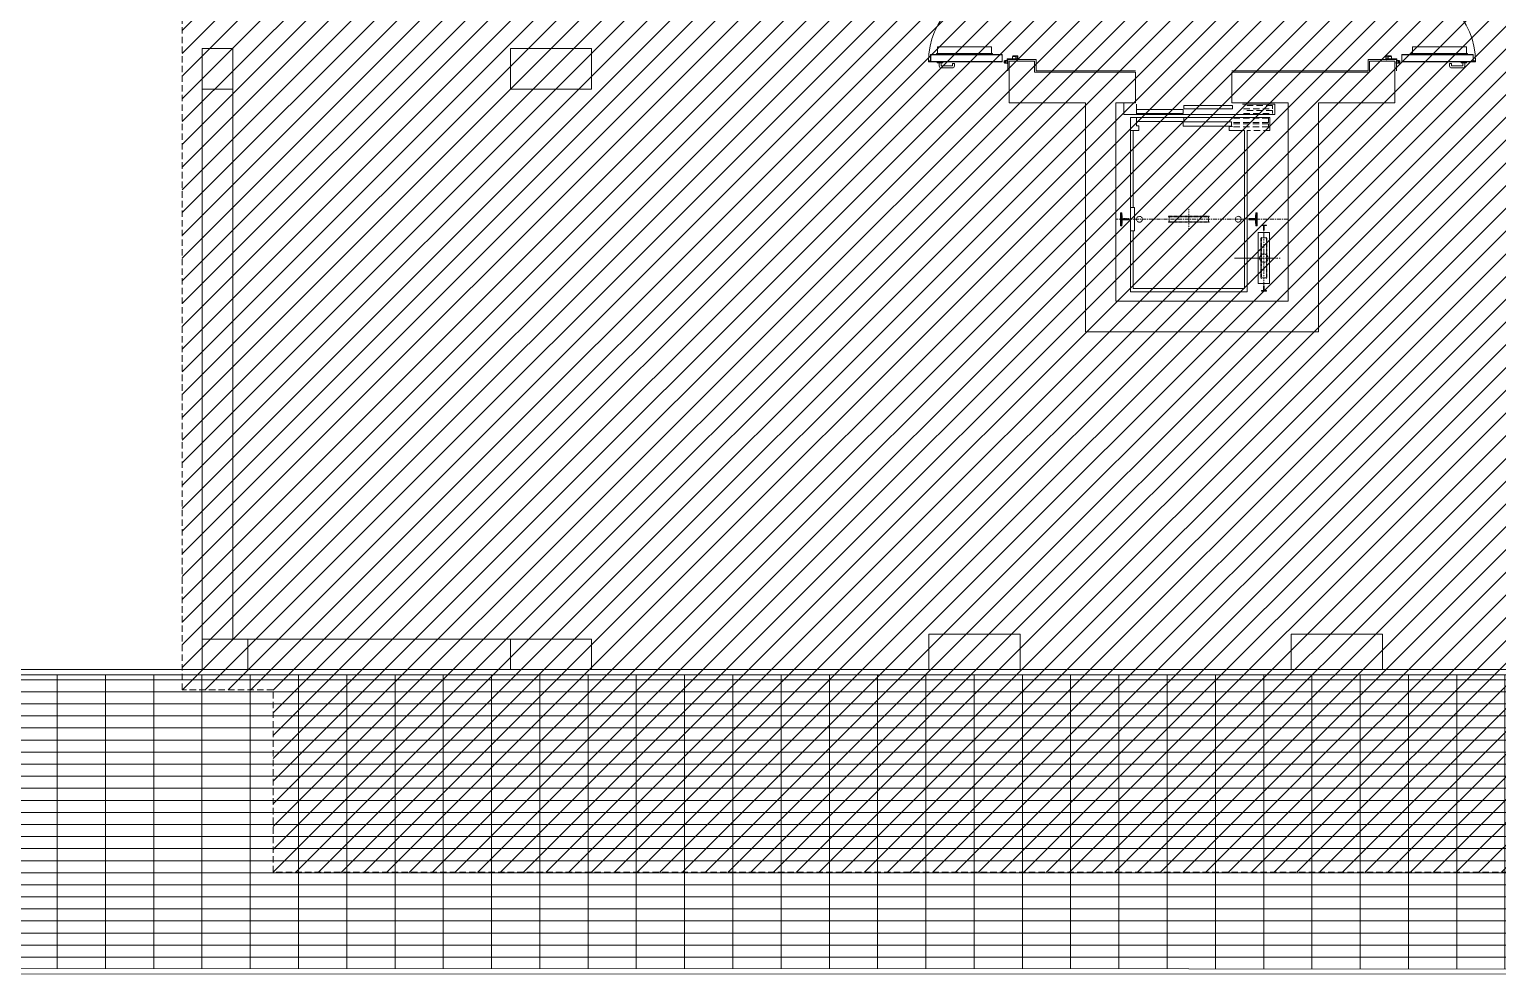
# Model space of a CAD drawing. Header units: millimetres. Extents: x 8265 to 78888, y 1905 to 34251.
# Drawn here: x 40067 to 41515, y 29383 to 30316 of the extents above; entities that cross this region are included whole.
import ezdxf

# ---------------------------------------------------------------- set-up
doc = ezdxf.new("R2010")
doc.units = ezdxf.units.MM
for name, pattern in [('CENTER', [7, 4, -1, 1, -1]), ('DASHDOT', [2.35, 1.25, -0.5, 0.1, -0.5]), ('DASHED3', [0.2, -0.1, 0.1]), ('HIDDEN', [9.525, 6.35, -3.175])]:
    doc.linetypes.add(name, pattern=pattern)
for name, color, linetype, lineweight in [('410_STRUTTURE_001-AM_0', 7, 'Continuous', 0), ('420_MURATURE_001-AM_0', 4, 'Continuous', 0), ('436_INTONACO_001-AM_0', 8, 'Continuous', 0), ('441_SERRAMENTI_001-AM_0', 1, 'Continuous', 0), ('443_GRIGLIE_AERAZIONE_001-AM_0', 6, 'Continuous', 0), ('448_RAMPE_SCALE_ASCENS_001-AM_0', 216, 'Continuous', 0), ('454_PROIEZIONI_001-AM_0', 61, 'HIDDEN', 0), ('490_CAMPITURE_001-AM_0', 9, 'Continuous', 0)]:
    doc.layers.add(name, color=color, linetype=linetype, lineweight=lineweight)
pattern_1 = [(315, (30914.17586, 37039.97374), (-0.35355339, -0.35355339), []), (225, (30914.17586, 37039.97374), (-0.35355339, 0.35355339), [])]

msp = doc.modelspace()

# ---------------------------------------------------------------- hatches: boundary and pattern name
at = {"layer": '443_GRIGLIE_AERAZIONE_001-AM_0'}
h = msp.add_hatch(dxfattribs=at)
h.set_pattern_fill('GRATE', color=253, scale=15, style=0)
h.set_pattern_definition([(0, (35474.334, 18374.994), (0, 11.90625), []), (90, (35474.334, 18374.994), (-47.625, 3e-15), [])])
h.paths.add_polyline_path([(43997.3, 29679), (43997.3, 29388), (39817.2, 29388.9), (39817.2, 29679)])
at = {"layer": '448_RAMPE_SCALE_ASCENS_001-AM_0', "linetype": 'Continuous'}
h = msp.add_hatch(dxfattribs=at)
h.set_pattern_fill('ANSI37', color=256, scale=0.15748, style=0)
h.set_pattern_definition(pattern_1)
edge = h.paths.add_edge_path()
edge.add_line((41150.3, 30128.5), (41143.4, 30128.5))
edge.add_line((41143.4, 30128.5), (41143.4, 30134.8))
edge.add_line((41143.4, 30134.8), (41144.7, 30134.8))
edge.add_line((41144.7, 30134.8), (41145, 30129.1))
edge.add_line((41145, 30129.1), (41151.5, 30129.1))
edge.add_line((41151.5, 30129.1), (41151.5, 30128.5))
edge.add_line((41151.5, 30128.5), (41150.3, 30128.5))
h = msp.add_hatch(dxfattribs=at)
h.set_pattern_fill('ANSI37', color=256, scale=0.15748, style=0)
h.set_pattern_definition(pattern_1)
edge = h.paths.add_edge_path()
edge.add_line((41151.5, 30128.5), (41151.5, 30127.9))
edge.add_line((41151.5, 30127.9), (41145, 30127.9))
edge.add_line((41145, 30127.9), (41144.7, 30122.1))
edge.add_line((41144.7, 30122.1), (41143.4, 30122.1))
edge.add_line((41143.4, 30122.1), (41143.4, 30128.5))
edge.add_line((41143.4, 30128.5), (41150.3, 30128.5))
edge.add_line((41150.3, 30128.5), (41151.5, 30128.5))
h = msp.add_hatch(dxfattribs=at)
h.set_pattern_fill('ANSI37', color=256, scale=0.15748, style=0)
h.set_pattern_definition(pattern_1)
edge = h.paths.add_edge_path()
edge.add_line((41276.8, 30134.8), (41278.1, 30134.8))
edge.add_line((41278.1, 30134.8), (41278.1, 30128.5))
edge.add_line((41278.1, 30128.5), (41270, 30128.5))
edge.add_line((41270, 30128.5), (41270, 30129.1))
edge.add_line((41270, 30129.1), (41276.5, 30129.1))
edge.add_line((41276.5, 30129.1), (41276.8, 30134.8))
h = msp.add_hatch(dxfattribs=at)
h.set_pattern_fill('ANSI37', color=256, scale=0.15748, style=0)
h.set_pattern_definition(pattern_1)
edge = h.paths.add_edge_path()
edge.add_line((41278.1, 30128.5), (41278.1, 30122.1))
edge.add_line((41278.1, 30122.1), (41276.8, 30122.1))
edge.add_line((41276.8, 30122.1), (41276.5, 30127.9))
edge.add_line((41276.5, 30127.9), (41270, 30127.9))
edge.add_line((41270, 30127.9), (41270, 30128.5))
edge.add_line((41270, 30128.5), (41278.1, 30128.5))
at = {"layer": '490_CAMPITURE_001-AM_0'}
h = msp.add_hatch(dxfattribs=at)
h.set_pattern_fill('ANSI31', color=256, scale=5, style=0)
h.set_pattern_definition([(45, (40217.233, 29483.987), (-11.22532, 11.22532), [])])
h.paths.add_polyline_path([(43997.2, 30894), (43907.2, 30894), (43907.2, 31074), (40307.2, 31074), (40307.2, 30894), (40217.2, 30894), (40217.2, 29664), (40307.2, 29664), (40307.2, 29484), (43907.2, 29484), (43907.2, 29664), (43997.2, 29664)])

# ---------------------------------------------------------------- linework, layer by layer
at = {"layer": '410_STRUTTURE_001-AM_0'}
for points in [[(40237.2, 30257), (40237.2, 30297), (40267.2, 30297), (40267.2, 30257)], [(40621.2, 30257), (40541.2, 30257), (40541.2, 30297), (40621.2, 30297)], [(41044.2, 29684), (40954.2, 29684), (40954.2, 29719), (41044.2, 29719)], [(41401.7, 29684), (41311.7, 29684), (41311.7, 29719), (41401.7, 29719)], [(40282.2, 29684), (40237.2, 29684), (40237.2, 29714), (40282.2, 29714)], [(40621.2, 29684), (40541.2, 29684), (40541.2, 29714), (40621.2, 29714)]]:
    msp.add_lwpolyline(points, close=True, dxfattribs=at)
at = {"layer": '420_MURATURE_001-AM_0', "extrusion": (0, 0, -1)}
for p, q in [((41058.6, 30284.5), (41033.6, 30284.5)), ((41389.1, 30284.5), (41414.1, 30284.5))]:
    msp.add_line(p, q, dxfattribs=at)
at = {"layer": '420_MURATURE_001-AM_0'}
for p, q in [((41033.6, 30243.5), (41033.6, 30284.5)), ((41058.6, 30273.5), (41058.6, 30284.5)), ((41389.1, 30273.5), (41389.1, 30284.5)), ((41414.1, 30243.5), (41414.1, 30284.5)), ((41158.2, 30273.5), (41058.6, 30273.5)), ((41158.2, 30273.5), (41158.2, 30243.5)), ((41253.2, 30243.5), (41253.2, 30273.5)), ((41389.1, 30273.5), (41253.2, 30273.5)), ((40237.2, 29714), (40237.2, 30257)), ((40267.2, 29714), (40267.2, 30257)), ((41108.7, 30243.5), (41033.6, 30243.5)), ((41108.7, 30243.5), (41108.7, 30017.5)), ((41138.7, 30243.5), (41138.7, 30047.5)), ((41158.2, 30243.5), (41138.7, 30243.5)), ((41308.7, 30243.5), (41253.2, 30243.5)), ((41308.7, 30243.5), (41308.7, 30047.5)), ((41338.7, 30243.5), (41338.7, 30017.5)), ((41338.7, 30243.5), (41338.7, 30017.5)), ((41414.1, 30243.5), (41338.7, 30243.5)), ((41138.7, 30047.5), (41308.7, 30047.5)), ((41338.7, 30017.5), (41108.7, 30017.5)), ((40541.2, 29714), (40282.2, 29714)), ((40541.2, 29684), (40282.2, 29684))]:
    msp.add_line(p, q, dxfattribs=at)
at = {"layer": '436_INTONACO_001-AM_0'}
for p, q in [((41032.1, 30275), (41032.1, 30286)), ((41032.1, 30275), (41032.1, 30286)), ((41060.1, 30275), (41060.1, 30286)), ((41387.6, 30275), (41387.6, 30286)), ((41415.6, 30275), (41415.6, 30286)), ((41158.2, 30275), (41060.1, 30275)), ((41253.2, 30275), (41387.6, 30275))]:
    msp.add_line(p, q, dxfattribs=at)
at = {"layer": '436_INTONACO_001-AM_0', "extrusion": (0, 0, -1)}
for p, q in [((41060.1, 30286), (41032.1, 30286)), ((41387.6, 30286), (41415.6, 30286))]:
    msp.add_line(p, q, dxfattribs=at)
at = {"layer": '441_SERRAMENTI_001-AM_0', "extrusion": (0, 0, -1)}
for p, q in [((40962.8, 30298.4), (40962.8, 30292.1)), ((41015.7, 30298.6), (40963, 30298.6)), ((41015.9, 30298.4), (41015.9, 30292.1)), ((41431.5, 30298.4), (41431.5, 30292.1)), ((41431.7, 30298.6), (41484.5, 30298.6)), ((41484.7, 30298.4), (41484.7, 30292.1)), ((40953.9, 30284.7), (40953.9, 30284.2)), ((40954, 30284.7), (40954, 30284.2)), ((40955.9, 30284.9), (40954.1, 30284.9)), ((40955.9, 30284.8), (40954.1, 30284.8)), ((41026.4, 30284.1), (40954.1, 30284.1)), ((41026.4, 30284), (40954.1, 30284)), ((40955.9, 30290.9), (40955.9, 30285)), ((41026.4, 30291.1), (40956.1, 30291.1)), ((41026.4, 30290.9), (40956.1, 30290.9)), ((40956.1, 30290.9), (40956.1, 30285)), ((40961.8, 30291.9), (40961.8, 30291.1)), ((41016.7, 30292.1), (40962, 30292.1)), ((40962.5, 30284), (40962.5, 30283)), ((40968.1, 30283), (40968.1, 30284)), ((41016.9, 30291.9), (41016.9, 30291.1)), ((41026.5, 30290.9), (41026.5, 30284.2)), ((41026.6, 30290.9), (41026.6, 30284.2)), ((41029, 30285.2), (41028.5, 30284.7)), ((41028.5, 30284.7), (41028.5, 30283.2)), ((41028.8, 30284), (41030.4, 30284)), ((41029, 30285.2), (41031.5, 30285.2)), ((41029.6, 30283.2), (41029.6, 30284.8)), ((41031.5, 30286.6), (41031.5, 30282.4)), ((41031.7, 30286.8), (41040, 30286.8)), ((41031.8, 30286.4), (41031.8, 30282.6)), ((41031.8, 30283.7), (41032.1, 30283.7)), ((41031.8, 30282.6), (41031.8, 30283.7)), ((41031.9, 30286.5), (41040.2, 30286.5)), ((41032.1, 30282.4), (41032.1, 30283.7)), ((41036.7, 30287.1), (41036.7, 30288.8)), ((41037, 30289.1), (41037.1, 30289.1)), ((41037.1, 30289.7), (41041.9, 30289.7)), ((41037.1, 30289.7), (41037.1, 30289.1)), ((41037.1, 30289.4), (41041.7, 30289.4)), ((41037.1, 30289.1), (41040, 30289.1)), ((41040.1, 30289), (41040.1, 30286.9)), ((41040.4, 30289.2), (41040.4, 30286.7)), ((41041.1, 30286.8), (41041.1, 30286.5)), ((41041.1, 30286.8), (41041.7, 30286.8)), ((41041.1, 30286.5), (41041.9, 30286.5)), ((41041.8, 30289.3), (41041.8, 30286.9)), ((41042.1, 30289.5), (41042.1, 30286.7)), ((41405.3, 30289.5), (41405.3, 30286.7)), ((41410.4, 30289.7), (41405.5, 30289.7)), ((41406.4, 30286.5), (41405.5, 30286.5)), ((41405.6, 30289.3), (41405.6, 30286.9)), ((41410.4, 30289.4), (41405.7, 30289.4)), ((41406.4, 30286.8), (41405.7, 30286.8)), ((41406.4, 30286.8), (41406.4, 30286.5)), ((41407.1, 30289.2), (41407.1, 30286.7)), ((41415.5, 30286.5), (41407.3, 30286.5)), ((41407.4, 30289), (41407.4, 30286.9)), ((41410.4, 30289.1), (41407.5, 30289.1)), ((41415.7, 30286.8), (41407.5, 30286.8)), ((41410.4, 30289.7), (41410.4, 30289.1)), ((41410.4, 30289.1), (41410.4, 30289.1)), ((41410.7, 30287.1), (41410.7, 30288.8)), ((41415.6, 30283.7), (41415.3, 30283.7)), ((41415.3, 30282.4), (41415.3, 30283.7)), ((41415.6, 30286.4), (41415.6, 30282.6)), ((41415.6, 30282.6), (41415.6, 30283.7)), ((41415.9, 30286.6), (41415.9, 30282.4)), ((41418.4, 30285.2), (41415.9, 30285.2)), ((41418.6, 30284), (41417, 30284)), ((41417.8, 30283.2), (41417.8, 30284.8)), ((41418.4, 30285.2), (41418.9, 30284.7)), ((41418.9, 30284.7), (41418.9, 30283.2)), ((41420.8, 30290.9), (41420.8, 30284.2)), ((41421, 30291.1), (41491.3, 30291.1)), ((41421, 30290.9), (41491.3, 30290.9)), ((41421, 30290.9), (41421, 30284.2)), ((41421, 30284.1), (41493.4, 30284.1)), ((41421, 30284), (41493.4, 30284)), ((41430.5, 30291.9), (41430.5, 30291.1)), ((41430.7, 30292.1), (41485.5, 30292.1)), ((41479.4, 30283), (41479.4, 30284)), ((41484.9, 30284), (41484.9, 30283)), ((41485.7, 30291.9), (41485.7, 30291.1)), ((41491.4, 30290.9), (41491.4, 30285)), ((41491.5, 30290.9), (41491.5, 30285)), ((41491.6, 30284.9), (41493.4, 30284.9)), ((41491.6, 30284.8), (41493.4, 30284.8)), ((41493.4, 30284.7), (41493.4, 30284.2)), ((41493.6, 30284.7), (41493.6, 30284.2)), ((40962.5, 30283), (40968.1, 30283)), ((40964.4, 30283), (40964.4, 30279.8)), ((40966.4, 30283), (40966.4, 30279.8)), ((40977.4, 30279.8), (40966.4, 30279.8)), ((40966.4, 30277.8), (40977.4, 30277.8)), ((40979.4, 30282.2), (40977.4, 30282.2)), ((40977.4, 30282.2), (40977.4, 30279.8)), ((40979.4, 30279.8), (40979.4, 30282.2)), ((41028.5, 30283.2), (41029, 30282.7)), ((41029, 30282.7), (41031.5, 30282.7)), ((41031.7, 30282.5), (41031.9, 30282.5)), ((41031.9, 30282.2), (41031.7, 30282.2)), ((41415.7, 30282.5), (41415.5, 30282.5)), ((41415.5, 30282.2), (41415.7, 30282.2)), ((41418.4, 30282.7), (41415.9, 30282.7)), ((41418.9, 30283.2), (41418.4, 30282.7)), ((41468.1, 30279.8), (41468.1, 30282.2)), ((41468.1, 30282.2), (41470.1, 30282.2)), ((41470.1, 30282.2), (41470.1, 30279.8)), ((41470.1, 30279.8), (41481.1, 30279.8)), ((41481.1, 30277.8), (41470.1, 30277.8)), ((41484.9, 30283), (41479.4, 30283)), ((41481.1, 30283), (41481.1, 30279.8)), ((41483.1, 30283), (41483.1, 30279.8))]:
    msp.add_line(p, q, dxfattribs=at)
for centre in [(-41029.6, 30284, -3.1), (-41417.8, 30284, -3.1)]:
    msp.add_circle(centre, 0.6, dxfattribs=at)
at = {"layer": '441_SERRAMENTI_001-AM_0'}
for centre, start, end in [((41029.6, 30284, 3.1), 90, 180), ((41417.8, 30284, 3.1), 0, 90)]:
    msp.add_arc(centre, 75.8, start, end, dxfattribs=at)
at = {"layer": '441_SERRAMENTI_001-AM_0', "extrusion": (0, 0, -1)}
for centre, radius, start, end in [((-40963, 30298.4, -3.1), 0.2, 0, 90), ((-41015.7, 30298.4, -3.1), 0.2, 90, 180), ((-41431.7, 30298.4, -3.1), 0.2, 0, 90), ((-41484.5, 30298.4, -3.1), 0.2, 90, 180), ((-40954.1, 30284.7, -3.1), 0.2, 0, 90), ((-40954.1, 30284.2, -3.1), 0.2, 270, 0), ((-40954.1, 30284.7, -3.1), 0.05, 0, 90), ((-40954.1, 30284.2, -3.1), 0.05, 270, 360), ((-40956.1, 30290.9, -3.1), 0.2, 0, 90), ((-40955.9, 30285, -3.1), 0.2, 180, 270), ((-40955.9, 30285, -3.1), 0.05, 180, 270), ((-40956.1, 30290.9, -3.1), 0.05, 0, 90), ((-40962, 30291.9, -3.1), 0.2, 0, 90), ((-41016.7, 30291.9, -3.1), 0.2, 90, 180), ((-41026.4, 30290.9, -3.1), 0.2, 90, 180), ((-41026.4, 30290.9, -3.1), 0.05, 90, 180), ((-41026.4, 30284.2, -3.1), 0.2, 180, 270), ((-41026.4, 30284.2, -3.1), 0.05, 180, 270), ((-41031.7, 30286.6, -3.1), 0.2, 0, 90), ((-41031.9, 30286.4, -3.1), 0.1, 0, 90), ((-41037, 30288.8, -3.1), 0.3, 0, 90), ((-41037, 30287.1, -3.1), 0.3, 270, 0), ((-41040, 30289, -3.1), 0.1, 90, 180), ((-41040, 30286.9, -3.1), 0.1, 180, 270), ((-41040.2, 30289.2, -3.1), 0.2, 90, 180), ((-41040.2, 30286.7, -3.1), 0.2, 180, 270), ((-41040.8, 30286.2, -3.1), 0.37, 137.4699, 222.5301), ((-41041.7, 30289.3, -3.1), 0.1, 90, 180), ((-41041.7, 30286.9, -3.1), 0.1, 180, 270), ((-41042.2, 30286.2, -3.1), 0.37, 317.4699, 42.5301), ((-41041.9, 30289.5, -3.1), 0.2, 90, 180), ((-41041.9, 30286.7, -3.1), 0.2, 180, 270), ((-41405.5, 30289.5, -3.1), 0.2, 0, 90), ((-41405.5, 30286.7, -3.1), 0.2, 270, 0), ((-41405.7, 30289.3, -3.1), 0.1, 0, 90), ((-41405.7, 30286.9, -3.1), 0.1, 270, 0), ((-41405.3, 30286.2, -3.1), 0.37, 137.4699, 222.5301), ((-41406.6, 30286.2, -3.1), 0.37, 317.4699, 42.5301), ((-41407.3, 30289.2, -3.1), 0.2, 0, 90), ((-41407.3, 30286.7, -3.1), 0.2, 270, 0), ((-41407.5, 30289, -3.1), 0.1, 0, 90), ((-41407.5, 30286.9, -3.1), 0.1, 270, 0), ((-41410.4, 30288.8, -3.1), 0.3, 90, 180), ((-41410.4, 30287.1, -3.1), 0.3, 180, 270), ((-41415.5, 30286.4, -3.1), 0.1, 90, 180), ((-41415.7, 30286.6, -3.1), 0.2, 90, 180), ((-41421, 30290.9, -3.1), 0.2, 0, 90), ((-41421, 30284.2, -3.1), 0.2, 270, 0), ((-41421, 30290.9, -3.1), 0.05, 0, 90), ((-41421, 30284.2, -3.1), 0.05, 270, 0), ((-41430.7, 30291.9, -3.1), 0.2, 0, 90), ((-41485.5, 30291.9, -3.1), 0.2, 90, 180), ((-41491.3, 30290.9, -3.1), 0.2, 90, 180), ((-41491.3, 30290.9, -3.1), 0.05, 90, 180), ((-41491.6, 30285, -3.1), 0.2, 270, 0), ((-41491.6, 30285, -3.1), 0.05, 270, 0), ((-41493.4, 30284.7, -3.1), 0.2, 90, 180), ((-41493.4, 30284.7, -3.1), 0.05, 90, 180), ((-41493.4, 30284.2, -3.1), 0.2, 180, 270), ((-41493.4, 30284.2, -3.1), 0.05, 180, 270), ((-40966.4, 30279.8, -3.1), 2, 270, 0), ((-40977.4, 30279.8, -3.1), 2, 180, 270), ((-41031.7, 30282.4, -3.1), 0.2, 270, 0), ((-41031.7, 30282.6, -3.1), 0.1, 180, 270), ((-41031.9, 30282.6, -3.1), 0.1, 270, 0), ((-41031.9, 30282.4, -3.1), 0.2, 180, 270), ((-41415.5, 30282.4, -3.1), 0.2, 270, 0), ((-41415.5, 30282.6, -3.1), 0.1, 180, 270), ((-41415.7, 30282.6, -3.1), 0.1, 270, 0), ((-41415.7, 30282.4, -3.1), 0.2, 180, 270), ((-41470.1, 30279.8, -3.1), 2, 270, 0), ((-41481.1, 30279.8, -3.1), 2, 180, 270)]:
    msp.add_arc(centre, radius, start, end, dxfattribs=at)
at = {"layer": '443_GRIGLIE_AERAZIONE_001-AM_0'}
for points in [[(44002.3, 29684), (44002.3, 29383), (39812.2, 29383.9), (39812.2, 29684)], [(43997.3, 29679), (43997.3, 29388), (39817.2, 29388.9), (39817.2, 29679)]]:
    msp.add_lwpolyline(points, close=True, dxfattribs=at)
at = {"layer": '448_RAMPE_SCALE_ASCENS_001-AM_0'}
for p, q in [((41146.7, 30243.5), (41146.7, 30232)), ((41159, 30232), (41159, 30242)), ((41295.7, 30232), (41295.7, 30242)), ((41146.7, 30232), (41295.7, 30232)), ((41153.2, 30229), (41290.7, 30229)), ((41153.2, 30216), (41153.2, 30229)), ((41159, 30229), (41159, 30220.6)), ((41290.7, 30229), (41290.7, 30216)), ((41161.5, 30216), (41153.2, 30216)), ((41155.7, 30216), (41155.7, 30140)), ((41159, 30220.6), (41161.5, 30220.6)), ((41161.5, 30220.6), (41161.5, 30216)), ((41250.7, 30216), (41250.7, 30220)), ((41250.7, 30220), (41253.9, 30220)), ((41265.7, 30216), (41250.7, 30216)), ((41157.2, 30140), (41153.2, 30140)), ((41157.2, 30140), (41157.2, 30117)), ((41144.7, 30134.8), (41143.4, 30134.8)), ((41143.4, 30134.8), (41143.4, 30122.1)), ((41145, 30129.1), (41144.7, 30134.8)), ((41144.7, 30122.1), (41145, 30127.9)), ((41145, 30127.9), (41151.5, 30127.9)), ((41151.5, 30127.9), (41151.5, 30129.1)), ((41270, 30129.1), (41276.5, 30129.1)), ((41270, 30127.9), (41270, 30129.1)), ((41276.5, 30127.9), (41270, 30127.9)), ((41276.5, 30129.1), (41276.8, 30134.8)), ((41276.8, 30122.1), (41276.5, 30127.9)), ((41276.8, 30134.8), (41278.1, 30134.8)), ((41278.1, 30134.8), (41278.1, 30122.1)), ((41143.4, 30122.1), (41144.7, 30122.1)), ((41157.2, 30117), (41153.2, 30117)), ((41278.1, 30122.1), (41276.8, 30122.1))]:
    msp.add_line(p, q, dxfattribs=at)
at = {"layer": '448_RAMPE_SCALE_ASCENS_001-AM_0', "linetype": 'Continuous'}
for p, q in [((41205.7, 30240.8), (41253.7, 30240.8)), ((41205.7, 30237.6), (41205.7, 30240.8)), ((41253.7, 30240.8), (41253.7, 30237.6)), ((41264.7, 30242), (41263.7, 30242)), ((41264.7, 30242), (41295.7, 30242)), ((41159.2, 30236.8), (41205.3, 30236.8)), ((41159.2, 30233), (41159.2, 30236.8)), ((41205.3, 30233), (41159.2, 30233)), ((41205.8, 30229), (41159.2, 30229)), ((41159.2, 30229), (41159.2, 30225.1)), ((41205.3, 30236.8), (41205.3, 30233)), ((41253.7, 30237.6), (41205.7, 30237.6)), ((41205.8, 30225.1), (41205.8, 30229)), ((41290.7, 30229), (41269.2, 30229)), ((41153.2, 30216), (41153.2, 30057)), ((41159.2, 30225.1), (41205.8, 30225.1)), ((41253, 30224.7), (41205.2, 30224.7)), ((41205.2, 30224.5), (41205.2, 30220.3)), ((41205.2, 30220.3), (41253, 30220.3)), ((41251, 30220.3), (41231, 30220.3)), ((41253, 30220.3), (41253, 30224.7)), ((41265.7, 30216), (41265.7, 30060)), ((41268.2, 30216), (41268.2, 30057)), ((41155.7, 30117), (41155.7, 30060)), ((41279.3, 30065.1), (41279.3, 30115.3)), ((41290.3, 30115.3), (41279.3, 30115.3)), ((41287.3, 30122.8), (41282.3, 30122.8)), ((41282.3, 30122.2), (41282.3, 30122.8)), ((41284.5, 30122.2), (41282.3, 30122.2)), ((41284.5, 30117.8), (41284.5, 30122.2)), ((41285.1, 30117.8), (41285.1, 30122.2)), ((41285.1, 30122.2), (41287.3, 30122.2)), ((41287.3, 30122.2), (41287.3, 30122.8)), ((41290.3, 30065.1), (41290.3, 30115.3)), ((41255.9, 30090.2), (41284.8, 30090.2)), ((41268.2, 30057), (41153.2, 30057)), ((41155.7, 30060), (41265.7, 30060)), ((41290.3, 30065.1), (41279.3, 30065.1)), ((41284.5, 30058.2), (41282.3, 30058.2)), ((41282.3, 30058.2), (41282.3, 30057.6)), ((41287.3, 30057.6), (41282.3, 30057.6)), ((41284.5, 30062.6), (41284.5, 30058.2)), ((41285.1, 30062.6), (41285.1, 30058.2)), ((41285.1, 30058.2), (41287.3, 30058.2)), ((41287.3, 30058.2), (41287.3, 30057.6))]:
    msp.add_line(p, q, dxfattribs=at)
at = {"layer": '448_RAMPE_SCALE_ASCENS_001-AM_0', "linetype": 'HIDDEN'}
for p, q in [((41293.4, 30240.9), (41264.7, 30240.9)), ((41293.4, 30237.4), (41293.4, 30240.9)), ((41254.7, 30228.1), (41289.2, 30228.1)), ((41264.7, 30237.4), (41293.4, 30237.4)), ((41293.4, 30235.8), (41264.7, 30235.8)), ((41264.7, 30232.8), (41293.4, 30232.8)), ((41289.2, 30228.1), (41289.2, 30224)), ((41293.4, 30232.8), (41293.4, 30235.8)), ((41254.7, 30224), (41289.2, 30224)), ((41254.7, 30222.8), (41289.2, 30222.8)), ((41254.7, 30219.6), (41289.2, 30219.6)), ((41290.7, 30216), (41268.2, 30216)), ((41289.2, 30222.8), (41289.2, 30219.6))]:
    msp.add_line(p, q, dxfattribs=at)
at = {"layer": '448_RAMPE_SCALE_ASCENS_001-AM_0', "linetype": 'DASHDOT'}
for p, q in [((41210.7, 30138.6), (41210.7, 30117.6)), ((41285.1, 30117.8), (41284.5, 30117.8)), ((41284.8, 30122.8), (41284.8, 30057.6)), ((41278.6, 30090.2), (41300.8, 30090.2)), ((41285.1, 30062.6), (41284.5, 30062.6))]:
    msp.add_line(p, q, dxfattribs=at)
at = {"layer": '448_RAMPE_SCALE_ASCENS_001-AM_0', "linetype": 'CENTER'}
msp.add_line((41308.7, 30128.5), (41138.7, 30128.5), dxfattribs=at)
at = {"layer": '448_RAMPE_SCALE_ASCENS_001-AM_0', "linetype": 'DASHED3'}
for p, q in [((41230.7, 30131.5), (41190.7, 30131.5)), ((41190.7, 30131.5), (41190.7, 30131)), ((41230.7, 30131), (41190.7, 30131)), ((41230.7, 30126), (41190.7, 30126)), ((41190.7, 30126), (41190.7, 30125.5)), ((41230.7, 30125.5), (41190.7, 30125.5)), ((41191.2, 30131), (41191.2, 30126)), ((41230.2, 30131), (41230.2, 30126)), ((41230.7, 30131.5), (41230.7, 30131)), ((41230.7, 30126), (41230.7, 30125.5)), ((41281.8, 30110.5), (41281.8, 30070.1)), ((41281.8, 30110.5), (41282.3, 30110.5)), ((41282.3, 30110.5), (41282.3, 30070.1)), ((41282.3, 30110), (41287.3, 30110)), ((41287.3, 30110.5), (41287.3, 30070.1)), ((41287.3, 30110.5), (41287.8, 30110.5)), ((41287.8, 30110.5), (41287.8, 30070.1)), ((41281.8, 30070.1), (41282.3, 30070.1)), ((41282.3, 30070.6), (41287.3, 30070.6)), ((41287.3, 30070.1), (41287.8, 30070.1))]:
    msp.add_line(p, q, dxfattribs=at)
for centre, radius in [((41162, 30128.5, 3.1), 2.88), ((41259.5, 30128.5, 3.1), 2.88), ((41284.8, 30090.1, 3.1), 4.19)]:
    msp.add_circle(centre, radius, dxfattribs=at)
at = {"layer": '454_PROIEZIONI_001-AM_0'}
msp.add_lwpolyline([(40307.2, 31074), (43907.2, 31074), (43907.2, 31074), (43907.2, 31074), (43907.2, 31074), (43907.2, 31074), (43907.2, 30894), (43997.2, 30894), (43997.2, 29664), (43907.2, 29664), (43907.2, 29484), (40307.2, 29484), (40307.2, 29664), (40217.2, 29664), (40217.2, 30894), (40307.2, 30894), (40307.2, 31074), (40307.2, 31074), (40307.2, 31074), (40307.2, 31074)], close=True, dxfattribs=at)

doc.saveas('drawing.dxf')
